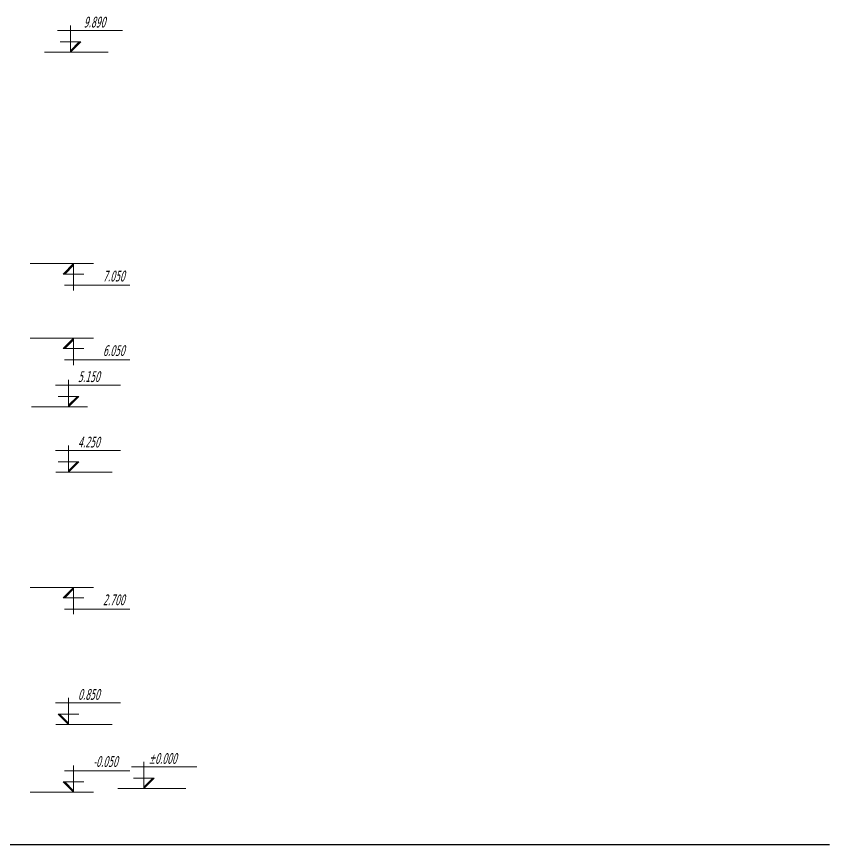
# Model space of a CAD drawing. Header units: millimetres. Extents: x 574812 to 785403, y 231698 to 285481.
# Drawn here: x 601899 to 612812, y 269263 to 280377 of the extents above; entities that cross this region are included whole.
import ezdxf

# ---------------------------------------------------------------- set-up
doc = ezdxf.new("R2010")
doc.units = ezdxf.units.MM
doc.layers.add('Баллюстрада', color=7, linetype='Continuous', lineweight=5)
doc.layers.add('ОТМЕТКИ', color=240, linetype='Continuous', lineweight=5)
doc.styles.get("Standard").update_dxf_attribs({"font": 'TAHOMA.TTF', "width": 0.6, "oblique": 15, "height": 220})

msp = doc.modelspace()

# ---------------------------------------------------------------- linework, layer by layer
at = {"layer": 'Баллюстрада', "lineweight": 30}
msp.add_line((574812.4, 269263.1), (612812.4, 269263.1), dxfattribs=at)
at = {"layer": 'ОТМЕТКИ', "linetype": 'ByBlock', "ltscale": 10}
for p, q in [((603321.2, 280187.8), (602446.5, 280187.8)), ((602622.1, 280257.8), (602622.1, 279898)), ((602761.2, 280037.1), (602483, 280037.1)), ((602622.1, 279898), (602761.2, 280037.1)), ((602622.1, 279918.4), (602740.9, 280037.1)), ((602276, 279898), (603127.3, 279898)), ((602859.9, 279898), (602624.4, 279898)), ((602081.3, 277059.7), (602932.6, 277059.7)), ((602665.3, 277059.7), (602526.2, 276920.5)), ((602665.3, 277039.3), (602546.5, 276920.5)), ((602665.3, 276699.9), (602665.3, 277059.7)), ((602526.2, 276920.5), (602804.4, 276920.5)), ((602542.8, 276769.9), (603417.6, 276769.9)), ((602081.3, 276058.9), (602932.6, 276058.9)), ((602665.3, 276058.9), (602526.2, 275919.8)), ((602665.3, 276038.6), (602546.5, 275919.8)), ((602665.3, 275699.1), (602665.3, 276058.9)), ((602526.2, 275919.8), (602804.4, 275919.8)), ((602542.8, 275769.1), (603417.6, 275769.1)), ((603295.6, 275428.8), (602420.9, 275428.8)), ((602596.5, 275498.8), (602596.5, 275138.9)), ((602735.6, 275278.1), (602457.4, 275278.1)), ((602596.5, 275138.9), (602735.6, 275278.1)), ((602596.5, 275159.3), (602715.2, 275278.1)), ((602852.5, 275138.9), (602098.6, 275138.9)), ((602596.5, 274619.6), (602596.5, 274259.8)), ((603295.6, 274549.6), (602420.9, 274549.6)), ((602735.6, 274398.9), (602457.4, 274398.9)), ((602596.5, 274259.8), (602735.6, 274398.9)), ((602596.5, 274280.2), (602715.2, 274398.9)), ((603180.5, 274259.8), (602426.6, 274259.8)), ((602081.3, 272713.2), (602932.6, 272713.2)), ((602665.3, 272713.2), (602526.2, 272574)), ((602665.3, 272692.8), (602546.5, 272574)), ((602665.3, 272353.3), (602665.3, 272713.2)), ((602526.2, 272574), (602804.4, 272574)), ((602542.8, 272423.4), (603417.6, 272423.4)), ((602596.5, 271232.8), (602596.5, 270873)), ((603295.6, 271162.8), (602420.9, 271162.8)), ((602596.5, 270873), (602457.4, 271012.1)), ((602457.4, 271012.1), (602735.6, 271012.1)), ((602596.5, 270893.3), (602477.7, 271012.1)), ((603180.5, 270873), (602426.6, 270873)), ((602665.3, 270322.9), (602665.3, 269963.1)), ((604317.4, 270302.9), (603442.7, 270302.9)), ((603609.1, 270372.9), (603609.1, 270013.1)), ((602542.8, 270252.9), (603417.6, 270252.9)), ((602665.3, 269963.1), (602526.2, 270102.3)), ((602526.2, 270102.3), (602804.4, 270102.3)), ((602665.3, 269983.5), (602546.5, 270102.3)), ((603748.3, 270152.3), (603470, 270152.3)), ((603609.1, 270013.1), (603748.3, 270152.3)), ((603609.1, 270033.5), (603727.9, 270152.3)), ((602081.3, 269963.1), (602932.6, 269963.1)), ((603259.9, 270013.1), (604111.2, 270013.1)), ((604172.5, 270013.1), (603936.9, 270013.1))]:
    msp.add_line(p, q, dxfattribs=at)

# ---------------------------------------------------------------- texts
at = {"layer": 'ОТМЕТКИ', "linetype": 'ByBlock', "ltscale": 10, "char_height": 144, "width": 698.4}
for s, insert, attachment_point in [('9.8{\\fTahoma|b0|i0|c204|p34;9}0', (603091.6, 280374.2), 3), ('7.050', (603350.5, 276965.3), 3), ('6.050', (603350.5, 275964.6), 3), ('5.1{\\fTahoma|b0|i0|c204|p34;5}0', (602723.8, 275615.1), 1), ('4.2{\\fTahoma|b0|i0|c204|p34;5}0', (602723.8, 274736), 1), ('2.7{\\fTahoma|b0|i0|c204|p34;0}0', (603350.5, 272618.8), 3), ('0.850', (602723.8, 271349.1), 1), ('-0.050', (603257.6, 270448.4), 3), ('±0.000', (603672.3, 270489.3), 1)]:
    msp.add_mtext(s, dxfattribs=dict(at, insert=insert, attachment_point=attachment_point))

doc.saveas('drawing.dxf')
